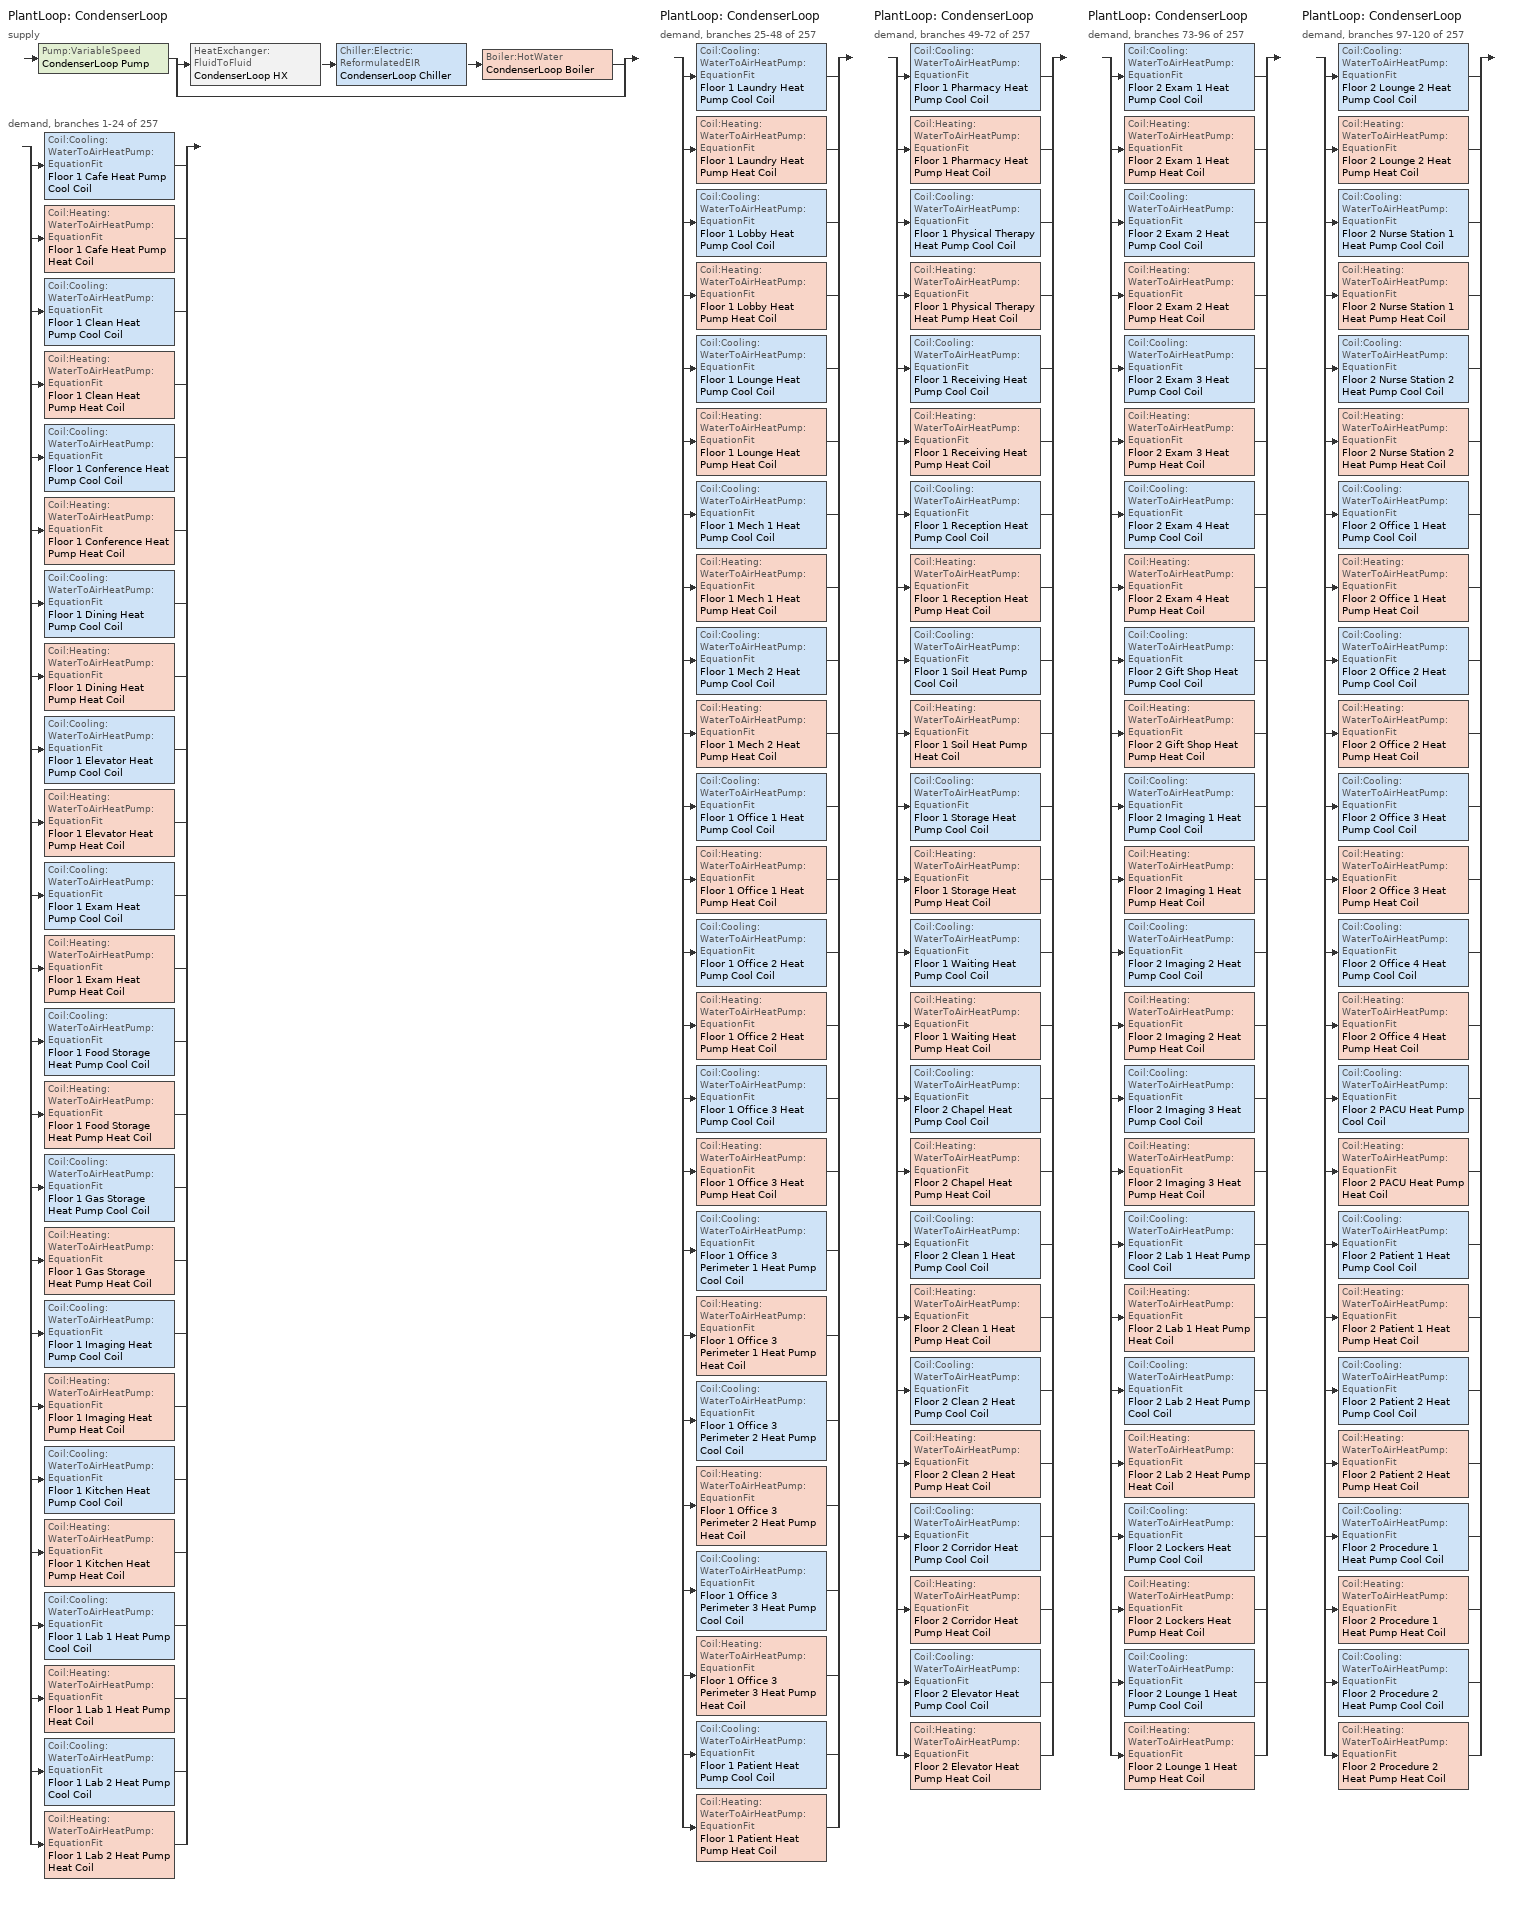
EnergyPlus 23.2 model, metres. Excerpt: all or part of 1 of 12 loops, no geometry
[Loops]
PlantLoop 'CondenserLoop'
 supply: Pump:VariableSpeed 'CondenserLoop Pump' > split
  | HeatExchanger:FluidToFluid 'CondenserLoop HX' > Chiller:Electric:ReformulatedEIR 'CondenserLoop Chiller' > Boiler:HotWater 'CondenserLoop Boiler'
  | bypass
 demand, branches 1-24 of 257: split
  | Coil:Cooling:WaterToAirHeatPump:EquationFit 'Floor 1 Cafe Heat Pump Cool Coil'
  | Coil:Heating:WaterToAirHeatPump:EquationFit 'Floor 1 Cafe Heat Pump Heat Coil'
  | Coil:Cooling:WaterToAirHeatPump:EquationFit 'Floor 1 Clean Heat Pump Cool Coil'
  | Coil:Heating:WaterToAirHeatPump:EquationFit 'Floor 1 Clean Heat Pump Heat Coil'
  | Coil:Cooling:WaterToAirHeatPump:EquationFit 'Floor 1 Conference Heat Pump Cool Coil'
  | Coil:Heating:WaterToAirHeatPump:EquationFit 'Floor 1 Conference Heat Pump Heat Coil'
  | Coil:Cooling:WaterToAirHeatPump:EquationFit 'Floor 1 Dining Heat Pump Cool Coil'
  | Coil:Heating:WaterToAirHeatPump:EquationFit 'Floor 1 Dining Heat Pump Heat Coil'
  | Coil:Cooling:WaterToAirHeatPump:EquationFit 'Floor 1 Elevator Heat Pump Cool Coil'
  | Coil:Heating:WaterToAirHeatPump:EquationFit 'Floor 1 Elevator Heat Pump Heat Coil'
  | Coil:Cooling:WaterToAirHeatPump:EquationFit 'Floor 1 Exam Heat Pump Cool Coil'
  | Coil:Heating:WaterToAirHeatPump:EquationFit 'Floor 1 Exam Heat Pump Heat Coil'
  | Coil:Cooling:WaterToAirHeatPump:EquationFit 'Floor 1 Food Storage Heat Pump Cool Coil'
  | Coil:Heating:WaterToAirHeatPump:EquationFit 'Floor 1 Food Storage Heat Pump Heat Coil'
  | Coil:Cooling:WaterToAirHeatPump:EquationFit 'Floor 1 Gas Storage Heat Pump Cool Coil'
  | Coil:Heating:WaterToAirHeatPump:EquationFit 'Floor 1 Gas Storage Heat Pump Heat Coil'
  | Coil:Cooling:WaterToAirHeatPump:EquationFit 'Floor 1 Imaging Heat Pump Cool Coil'
  | Coil:Heating:WaterToAirHeatPump:EquationFit 'Floor 1 Imaging Heat Pump Heat Coil'
  | Coil:Cooling:WaterToAirHeatPump:EquationFit 'Floor 1 Kitchen Heat Pump Cool Coil'
  | Coil:Heating:WaterToAirHeatPump:EquationFit 'Floor 1 Kitchen Heat Pump Heat Coil'
  | Coil:Cooling:WaterToAirHeatPump:EquationFit 'Floor 1 Lab 1 Heat Pump Cool Coil'
  | Coil:Heating:WaterToAirHeatPump:EquationFit 'Floor 1 Lab 1 Heat Pump Heat Coil'
  | Coil:Cooling:WaterToAirHeatPump:EquationFit 'Floor 1 Lab 2 Heat Pump Cool Coil'
  | Coil:Heating:WaterToAirHeatPump:EquationFit 'Floor 1 Lab 2 Heat Pump Heat Coil'
PlantLoop 'CondenserLoop'
 demand, branches 25-48 of 257: split
  | Coil:Cooling:WaterToAirHeatPump:EquationFit 'Floor 1 Laundry Heat Pump Cool Coil'
  | Coil:Heating:WaterToAirHeatPump:EquationFit 'Floor 1 Laundry Heat Pump Heat Coil'
  | Coil:Cooling:WaterToAirHeatPump:EquationFit 'Floor 1 Lobby Heat Pump Cool Coil'
  | Coil:Heating:WaterToAirHeatPump:EquationFit 'Floor 1 Lobby Heat Pump Heat Coil'
  | Coil:Cooling:WaterToAirHeatPump:EquationFit 'Floor 1 Lounge Heat Pump Cool Coil'
  | Coil:Heating:WaterToAirHeatPump:EquationFit 'Floor 1 Lounge Heat Pump Heat Coil'
  | Coil:Cooling:WaterToAirHeatPump:EquationFit 'Floor 1 Mech 1 Heat Pump Cool Coil'
  | Coil:Heating:WaterToAirHeatPump:EquationFit 'Floor 1 Mech 1 Heat Pump Heat Coil'
  | Coil:Cooling:WaterToAirHeatPump:EquationFit 'Floor 1 Mech 2 Heat Pump Cool Coil'
  | Coil:Heating:WaterToAirHeatPump:EquationFit 'Floor 1 Mech 2 Heat Pump Heat Coil'
  | Coil:Cooling:WaterToAirHeatPump:EquationFit 'Floor 1 Office 1 Heat Pump Cool Coil'
  | Coil:Heating:WaterToAirHeatPump:EquationFit 'Floor 1 Office 1 Heat Pump Heat Coil'
  | Coil:Cooling:WaterToAirHeatPump:EquationFit 'Floor 1 Office 2 Heat Pump Cool Coil'
  | Coil:Heating:WaterToAirHeatPump:EquationFit 'Floor 1 Office 2 Heat Pump Heat Coil'
  | Coil:Cooling:WaterToAirHeatPump:EquationFit 'Floor 1 Office 3 Heat Pump Cool Coil'
  | Coil:Heating:WaterToAirHeatPump:EquationFit 'Floor 1 Office 3 Heat Pump Heat Coil'
  | Coil:Cooling:WaterToAirHeatPump:EquationFit 'Floor 1 Office 3 Perimeter 1 Heat Pump Cool Coil'
  | Coil:Heating:WaterToAirHeatPump:EquationFit 'Floor 1 Office 3 Perimeter 1 Heat Pump Heat Coil'
  | Coil:Cooling:WaterToAirHeatPump:EquationFit 'Floor 1 Office 3 Perimeter 2 Heat Pump Cool Coil'
  | Coil:Heating:WaterToAirHeatPump:EquationFit 'Floor 1 Office 3 Perimeter 2 Heat Pump Heat Coil'
  | Coil:Cooling:WaterToAirHeatPump:EquationFit 'Floor 1 Office 3 Perimeter 3 Heat Pump Cool Coil'
  | Coil:Heating:WaterToAirHeatPump:EquationFit 'Floor 1 Office 3 Perimeter 3 Heat Pump Heat Coil'
  | Coil:Cooling:WaterToAirHeatPump:EquationFit 'Floor 1 Patient Heat Pump Cool Coil'
  | Coil:Heating:WaterToAirHeatPump:EquationFit 'Floor 1 Patient Heat Pump Heat Coil'
PlantLoop 'CondenserLoop'
 demand, branches 49-72 of 257: split
  | Coil:Cooling:WaterToAirHeatPump:EquationFit 'Floor 1 Pharmacy Heat Pump Cool Coil'
  | Coil:Heating:WaterToAirHeatPump:EquationFit 'Floor 1 Pharmacy Heat Pump Heat Coil'
  | Coil:Cooling:WaterToAirHeatPump:EquationFit 'Floor 1 Physical Therapy Heat Pump Cool Coil'
  | Coil:Heating:WaterToAirHeatPump:EquationFit 'Floor 1 Physical Therapy Heat Pump Heat Coil'
  | Coil:Cooling:WaterToAirHeatPump:EquationFit 'Floor 1 Receiving Heat Pump Cool Coil'
  | Coil:Heating:WaterToAirHeatPump:EquationFit 'Floor 1 Receiving Heat Pump Heat Coil'
  | Coil:Cooling:WaterToAirHeatPump:EquationFit 'Floor 1 Reception Heat Pump Cool Coil'
  | Coil:Heating:WaterToAirHeatPump:EquationFit 'Floor 1 Reception Heat Pump Heat Coil'
  | Coil:Cooling:WaterToAirHeatPump:EquationFit 'Floor 1 Soil Heat Pump Cool Coil'
  | Coil:Heating:WaterToAirHeatPump:EquationFit 'Floor 1 Soil Heat Pump Heat Coil'
  | Coil:Cooling:WaterToAirHeatPump:EquationFit 'Floor 1 Storage Heat Pump Cool Coil'
  | Coil:Heating:WaterToAirHeatPump:EquationFit 'Floor 1 Storage Heat Pump Heat Coil'
  | Coil:Cooling:WaterToAirHeatPump:EquationFit 'Floor 1 Waiting Heat Pump Cool Coil'
  | Coil:Heating:WaterToAirHeatPump:EquationFit 'Floor 1 Waiting Heat Pump Heat Coil'
  | Coil:Cooling:WaterToAirHeatPump:EquationFit 'Floor 2 Chapel Heat Pump Cool Coil'
  | Coil:Heating:WaterToAirHeatPump:EquationFit 'Floor 2 Chapel Heat Pump Heat Coil'
  | Coil:Cooling:WaterToAirHeatPump:EquationFit 'Floor 2 Clean 1 Heat Pump Cool Coil'
  | Coil:Heating:WaterToAirHeatPump:EquationFit 'Floor 2 Clean 1 Heat Pump Heat Coil'
  | Coil:Cooling:WaterToAirHeatPump:EquationFit 'Floor 2 Clean 2 Heat Pump Cool Coil'
  | Coil:Heating:WaterToAirHeatPump:EquationFit 'Floor 2 Clean 2 Heat Pump Heat Coil'
  | Coil:Cooling:WaterToAirHeatPump:EquationFit 'Floor 2 Corridor Heat Pump Cool Coil'
  | Coil:Heating:WaterToAirHeatPump:EquationFit 'Floor 2 Corridor Heat Pump Heat Coil'
  | Coil:Cooling:WaterToAirHeatPump:EquationFit 'Floor 2 Elevator Heat Pump Cool Coil'
  | Coil:Heating:WaterToAirHeatPump:EquationFit 'Floor 2 Elevator Heat Pump Heat Coil'
PlantLoop 'CondenserLoop'
 demand, branches 73-96 of 257: split
  | Coil:Cooling:WaterToAirHeatPump:EquationFit 'Floor 2 Exam 1 Heat Pump Cool Coil'
  | Coil:Heating:WaterToAirHeatPump:EquationFit 'Floor 2 Exam 1 Heat Pump Heat Coil'
  | Coil:Cooling:WaterToAirHeatPump:EquationFit 'Floor 2 Exam 2 Heat Pump Cool Coil'
  | Coil:Heating:WaterToAirHeatPump:EquationFit 'Floor 2 Exam 2 Heat Pump Heat Coil'
  | Coil:Cooling:WaterToAirHeatPump:EquationFit 'Floor 2 Exam 3 Heat Pump Cool Coil'
  | Coil:Heating:WaterToAirHeatPump:EquationFit 'Floor 2 Exam 3 Heat Pump Heat Coil'
  | Coil:Cooling:WaterToAirHeatPump:EquationFit 'Floor 2 Exam 4 Heat Pump Cool Coil'
  | Coil:Heating:WaterToAirHeatPump:EquationFit 'Floor 2 Exam 4 Heat Pump Heat Coil'
  | Coil:Cooling:WaterToAirHeatPump:EquationFit 'Floor 2 Gift Shop Heat Pump Cool Coil'
  | Coil:Heating:WaterToAirHeatPump:EquationFit 'Floor 2 Gift Shop Heat Pump Heat Coil'
  | Coil:Cooling:WaterToAirHeatPump:EquationFit 'Floor 2 Imaging 1 Heat Pump Cool Coil'
  | Coil:Heating:WaterToAirHeatPump:EquationFit 'Floor 2 Imaging 1 Heat Pump Heat Coil'
  | Coil:Cooling:WaterToAirHeatPump:EquationFit 'Floor 2 Imaging 2 Heat Pump Cool Coil'
  | Coil:Heating:WaterToAirHeatPump:EquationFit 'Floor 2 Imaging 2 Heat Pump Heat Coil'
  | Coil:Cooling:WaterToAirHeatPump:EquationFit 'Floor 2 Imaging 3 Heat Pump Cool Coil'
  | Coil:Heating:WaterToAirHeatPump:EquationFit 'Floor 2 Imaging 3 Heat Pump Heat Coil'
  | Coil:Cooling:WaterToAirHeatPump:EquationFit 'Floor 2 Lab 1 Heat Pump Cool Coil'
  | Coil:Heating:WaterToAirHeatPump:EquationFit 'Floor 2 Lab 1 Heat Pump Heat Coil'
  | Coil:Cooling:WaterToAirHeatPump:EquationFit 'Floor 2 Lab 2 Heat Pump Cool Coil'
  | Coil:Heating:WaterToAirHeatPump:EquationFit 'Floor 2 Lab 2 Heat Pump Heat Coil'
  | Coil:Cooling:WaterToAirHeatPump:EquationFit 'Floor 2 Lockers Heat Pump Cool Coil'
  | Coil:Heating:WaterToAirHeatPump:EquationFit 'Floor 2 Lockers Heat Pump Heat Coil'
  | Coil:Cooling:WaterToAirHeatPump:EquationFit 'Floor 2 Lounge 1 Heat Pump Cool Coil'
  | Coil:Heating:WaterToAirHeatPump:EquationFit 'Floor 2 Lounge 1 Heat Pump Heat Coil'
PlantLoop 'CondenserLoop'
 demand, branches 97-120 of 257: split
  | Coil:Cooling:WaterToAirHeatPump:EquationFit 'Floor 2 Lounge 2 Heat Pump Cool Coil'
  | Coil:Heating:WaterToAirHeatPump:EquationFit 'Floor 2 Lounge 2 Heat Pump Heat Coil'
  | Coil:Cooling:WaterToAirHeatPump:EquationFit 'Floor 2 Nurse Station 1 Heat Pump Cool Coil'
  | Coil:Heating:WaterToAirHeatPump:EquationFit 'Floor 2 Nurse Station 1 Heat Pump Heat Coil'
  | Coil:Cooling:WaterToAirHeatPump:EquationFit 'Floor 2 Nurse Station 2 Heat Pump Cool Coil'
  | Coil:Heating:WaterToAirHeatPump:EquationFit 'Floor 2 Nurse Station 2 Heat Pump Heat Coil'
  | Coil:Cooling:WaterToAirHeatPump:EquationFit 'Floor 2 Office 1 Heat Pump Cool Coil'
  | Coil:Heating:WaterToAirHeatPump:EquationFit 'Floor 2 Office 1 Heat Pump Heat Coil'
  | Coil:Cooling:WaterToAirHeatPump:EquationFit 'Floor 2 Office 2 Heat Pump Cool Coil'
  | Coil:Heating:WaterToAirHeatPump:EquationFit 'Floor 2 Office 2 Heat Pump Heat Coil'
  | Coil:Cooling:WaterToAirHeatPump:EquationFit 'Floor 2 Office 3 Heat Pump Cool Coil'
  | Coil:Heating:WaterToAirHeatPump:EquationFit 'Floor 2 Office 3 Heat Pump Heat Coil'
  | Coil:Cooling:WaterToAirHeatPump:EquationFit 'Floor 2 Office 4 Heat Pump Cool Coil'
  | Coil:Heating:WaterToAirHeatPump:EquationFit 'Floor 2 Office 4 Heat Pump Heat Coil'
  | Coil:Cooling:WaterToAirHeatPump:EquationFit 'Floor 2 PACU Heat Pump Cool Coil'
  | Coil:Heating:WaterToAirHeatPump:EquationFit 'Floor 2 PACU Heat Pump Heat Coil'
  | Coil:Cooling:WaterToAirHeatPump:EquationFit 'Floor 2 Patient 1 Heat Pump Cool Coil'
  | Coil:Heating:WaterToAirHeatPump:EquationFit 'Floor 2 Patient 1 Heat Pump Heat Coil'
  | Coil:Cooling:WaterToAirHeatPump:EquationFit 'Floor 2 Patient 2 Heat Pump Cool Coil'
  | Coil:Heating:WaterToAirHeatPump:EquationFit 'Floor 2 Patient 2 Heat Pump Heat Coil'
  | Coil:Cooling:WaterToAirHeatPump:EquationFit 'Floor 2 Procedure 1 Heat Pump Cool Coil'
  | Coil:Heating:WaterToAirHeatPump:EquationFit 'Floor 2 Procedure 1 Heat Pump Heat Coil'
  | Coil:Cooling:WaterToAirHeatPump:EquationFit 'Floor 2 Procedure 2 Heat Pump Cool Coil'
  | Coil:Heating:WaterToAirHeatPump:EquationFit 'Floor 2 Procedure 2 Heat Pump Heat Coil'
[ZoneHVAC:WaterToAirHeatPump] Availability Schedule=ALWAYS_ON; Cooling Supply Air Flow Rate {m3/s}=AUTOSIZE; Heating Supply Air Flow Rate {m3/s}=AUTOSIZE; Cooling Outdoor Air Flow Rate {m3/s}=0; Heating Outdoor Air Flow Rate {m3/s}=0; Maximum Supply Air Temperature from Supplemental Heater {C}=AUTOSIZE; Maximum Outdoor Dry-Bulb Temperature for Supplemental Heater Operation {C}=20; Fan Placement=BlowThrough
Name | No Load Supply Air Flow Rate {m3/s} | Supply Air Fan | Heating Coil | Cooling Coil | Supplemental Heating Coil | Supply Air Fan Operating Mode Schedule
Floor 1 Cafe Heat Pump | 0 | Floor 1 Cafe Heat Pump Fan | Floor 1 Cafe Heat Pump Heat Coil | Floor 1 Cafe Heat Pump Cool Coil | Floor 1 Cafe Heat Pump Sup Heat Coil | ALWAYS_OFF
Floor 1 Clean Heat Pump | AUTOSIZE | Floor 1 Clean Heat Pump Fan | Floor 1 Clean Heat Pump Heat Coil | Floor 1 Clean Heat Pump Cool Coil | Floor 1 Clean Heat Pump Sup Heat Coil | HVACOperationSchd
Floor 1 Conference Heat Pump | 0 | Floor 1 Conference Heat Pump Fan | Floor 1 Conference Heat Pump Heat Coil | Floor 1 Conference Heat Pump Cool Coil | Floor 1 Conference Heat Pump Sup Heat Coil | ALWAYS_OFF
Floor 1 Dining Heat Pump | 0 | Floor 1 Dining Heat Pump Fan | Floor 1 Dining Heat Pump Heat Coil | Floor 1 Dining Heat Pump Cool Coil | Floor 1 Dining Heat Pump Sup Heat Coil | ALWAYS_OFF
Floor 1 Elevator Heat Pump | 0 | Floor 1 Elevator Heat Pump Fan | Floor 1 Elevator Heat Pump Heat Coil | Floor 1 Elevator Heat Pump Cool Coil | Floor 1 Elevator Heat Pump Sup Heat Coil | ALWAYS_OFF
Floor 1 Exam Heat Pump | AUTOSIZE | Floor 1 Exam Heat Pump Fan | Floor 1 Exam Heat Pump Heat Coil | Floor 1 Exam Heat Pump Cool Coil | Floor 1 Exam Heat Pump Sup Heat Coil | HVACOperationSchd
Floor 1 Food Storage Heat Pump | AUTOSIZE | Floor 1 Food Storage Heat Pump Fan | Floor 1 Food Storage Heat Pump Heat Coil | Floor 1 Food Storage Heat Pump Cool Coil | Floor 1 Food Storage Heat Pump Sup Heat Coil | HVACOperationSchd
Floor 1 Gas Storage Heat Pump | AUTOSIZE | Floor 1 Gas Storage Heat Pump Fan | Floor 1 Gas Storage Heat Pump Heat Coil | Floor 1 Gas Storage Heat Pump Cool Coil | Floor 1 Gas Storage Heat Pump Sup Heat Coil | HVACOperationSchd
Floor 1 Imaging Heat Pump | AUTOSIZE | Floor 1 Imaging Heat Pump Fan | Floor 1 Imaging Heat Pump Heat Coil | Floor 1 Imaging Heat Pump Cool Coil | Floor 1 Imaging Heat Pump Sup Heat Coil | HVACOperationSchd
Floor 1 Kitchen Heat Pump | AUTOSIZE | Floor 1 Kitchen Heat Pump Fan | Floor 1 Kitchen Heat Pump Heat Coil | Floor 1 Kitchen Heat Pump Cool Coil | Floor 1 Kitchen Heat Pump Sup Heat Coil | HVACOperationSchd
Floor 1 Lab 1 Heat Pump | AUTOSIZE | Floor 1 Lab 1 Heat Pump Fan | Floor 1 Lab 1 Heat Pump Heat Coil | Floor 1 Lab 1 Heat Pump Cool Coil | Floor 1 Lab 1 Heat Pump Sup Heat Coil | HVACOperationSchd
Floor 1 Lab 2 Heat Pump | AUTOSIZE | Floor 1 Lab 2 Heat Pump Fan | Floor 1 Lab 2 Heat Pump Heat Coil | Floor 1 Lab 2 Heat Pump Cool Coil | Floor 1 Lab 2 Heat Pump Sup Heat Coil | HVACOperationSchd
Floor 1 Laundry Heat Pump | AUTOSIZE | Floor 1 Laundry Heat Pump Fan | Floor 1 Laundry Heat Pump Heat Coil | Floor 1 Laundry Heat Pump Cool Coil | Floor 1 Laundry Heat Pump Sup Heat Coil | HVACOperationSchd
Floor 1 Lobby Heat Pump | 0 | Floor 1 Lobby Heat Pump Fan | Floor 1 Lobby Heat Pump Heat Coil | Floor 1 Lobby Heat Pump Cool Coil | Floor 1 Lobby Heat Pump Sup Heat Coil | ALWAYS_OFF
Floor 1 Lounge Heat Pump | 0 | Floor 1 Lounge Heat Pump Fan | Floor 1 Lounge Heat Pump Heat Coil | Floor 1 Lounge Heat Pump Cool Coil | Floor 1 Lounge Heat Pump Sup Heat Coil | ALWAYS_OFF
Floor 1 Mech 1 Heat Pump | 0 | Floor 1 Mech 1 Heat Pump Fan | Floor 1 Mech 1 Heat Pump Heat Coil | Floor 1 Mech 1 Heat Pump Cool Coil | Floor 1 Mech 1 Heat Pump Sup Heat Coil | ALWAYS_OFF
Floor 1 Mech 2 Heat Pump | 0 | Floor 1 Mech 2 Heat Pump Fan | Floor 1 Mech 2 Heat Pump Heat Coil | Floor 1 Mech 2 Heat Pump Cool Coil | Floor 1 Mech 2 Heat Pump Sup Heat Coil | ALWAYS_OFF
Floor 1 Office 1 Heat Pump | 0 | Floor 1 Office 1 Heat Pump Fan | Floor 1 Office 1 Heat Pump Heat Coil | Floor 1 Office 1 Heat Pump Cool Coil | Floor 1 Office 1 Heat Pump Sup Heat Coil | ALWAYS_OFF
Floor 1 Office 2 Heat Pump | 0 | Floor 1 Office 2 Heat Pump Fan | Floor 1 Office 2 Heat Pump Heat Coil | Floor 1 Office 2 Heat Pump Cool Coil | Floor 1 Office 2 Heat Pump Sup Heat Coil | ALWAYS_OFF
Floor 1 Office 3 Heat Pump | 0 | Floor 1 Office 3 Heat Pump Fan | Floor 1 Office 3 Heat Pump Heat Coil | Floor 1 Office 3 Heat Pump Cool Coil | Floor 1 Office 3 Heat Pump Sup Heat Coil | ALWAYS_OFF
Floor 1 Office 3 Perimeter 1 Heat Pump | 0 | Floor 1 Office 3 Perimeter 1 Heat Pump Fan | Floor 1 Office 3 Perimeter 1 Heat Pump Heat Coil | Floor 1 Office 3 Perimeter 1 Heat Pump Cool Coil | Floor 1 Office 3 Perimeter 1 Heat Pump Sup Heat Coil | ALWAYS_OFF
Floor 1 Office 3 Perimeter 2 Heat Pump | 0 | Floor 1 Office 3 Perimeter 2 Heat Pump Fan | Floor 1 Office 3 Perimeter 2 Heat Pump Heat Coil | Floor 1 Office 3 Perimeter 2 Heat Pump Cool Coil | Floor 1 Office 3 Perimeter 2 Heat Pump Sup Heat Coil | ALWAYS_OFF
Floor 1 Office 3 Perimeter 3 Heat Pump | 0 | Floor 1 Office 3 Perimeter 3 Heat Pump Fan | Floor 1 Office 3 Perimeter 3 Heat Pump Heat Coil | Floor 1 Office 3 Perimeter 3 Heat Pump Cool Coil | Floor 1 Office 3 Perimeter 3 Heat Pump Sup Heat Coil | ALWAYS_OFF
Floor 1 Patient Heat Pump | AUTOSIZE | Floor 1 Patient Heat Pump Fan | Floor 1 Patient Heat Pump Heat Coil | Floor 1 Patient Heat Pump Cool Coil | Floor 1 Patient Heat Pump Sup Heat Coil | HVACOperationSchd
Floor 1 Pharmacy Heat Pump | AUTOSIZE | Floor 1 Pharmacy Heat Pump Fan | Floor 1 Pharmacy Heat Pump Heat Coil | Floor 1 Pharmacy Heat Pump Cool Coil | Floor 1 Pharmacy Heat Pump Sup Heat Coil | HVACOperationSchd
Floor 1 Physical Therapy Heat Pump | AUTOSIZE | Floor 1 Physical Therapy Heat Pump Fan | Floor 1 Physical Therapy Heat Pump Heat Coil | Floor 1 Physical Therapy Heat Pump Cool Coil | Floor 1 Physical Therapy Heat Pump Sup Heat Coil | HVACOperationSchd
Floor 1 Receiving Heat Pump | 0 | Floor 1 Receiving Heat Pump Fan | Floor 1 Receiving Heat Pump Heat Coil | Floor 1 Receiving Heat Pump Cool Coil | Floor 1 Receiving Heat Pump Sup Heat Coil | ALWAYS_OFF
Floor 1 Reception Heat Pump | 0 | Floor 1 Reception Heat Pump Fan | Floor 1 Reception Heat Pump Heat Coil | Floor 1 Reception Heat Pump Cool Coil | Floor 1 Reception Heat Pump Sup Heat Coil | ALWAYS_OFF
Floor 1 Soil Heat Pump | AUTOSIZE | Floor 1 Soil Heat Pump Fan | Floor 1 Soil Heat Pump Heat Coil | Floor 1 Soil Heat Pump Cool Coil | Floor 1 Soil Heat Pump Sup Heat Coil | HVACOperationSchd
Floor 1 Storage Heat Pump | 0 | Floor 1 Storage Heat Pump Fan | Floor 1 Storage Heat Pump Heat Coil | Floor 1 Storage Heat Pump Cool Coil | Floor 1 Storage Heat Pump Sup Heat Coil | ALWAYS_OFF
Floor 1 Waiting Heat Pump | 0 | Floor 1 Waiting Heat Pump Fan | Floor 1 Waiting Heat Pump Heat Coil | Floor 1 Waiting Heat Pump Cool Coil | Floor 1 Waiting Heat Pump Sup Heat Coil | ALWAYS_OFF
Floor 2 Chapel Heat Pump | 0 | Floor 2 Chapel Heat Pump Fan | Floor 2 Chapel Heat Pump Heat Coil | Floor 2 Chapel Heat Pump Cool Coil | Floor 2 Chapel Heat Pump Sup Heat Coil | ALWAYS_OFF
Floor 2 Clean 1 Heat Pump | AUTOSIZE | Floor 2 Clean 1 Heat Pump Fan | Floor 2 Clean 1 Heat Pump Heat Coil | Floor 2 Clean 1 Heat Pump Cool Coil | Floor 2 Clean 1 Heat Pump Sup Heat Coil | HVACOperationSchd
Floor 2 Clean 2 Heat Pump | AUTOSIZE | Floor 2 Clean 2 Heat Pump Fan | Floor 2 Clean 2 Heat Pump Heat Coil | Floor 2 Clean 2 Heat Pump Cool Coil | Floor 2 Clean 2 Heat Pump Sup Heat Coil | HVACOperationSchd
Floor 2 Corridor Heat Pump | AUTOSIZE | Floor 2 Corridor Heat Pump Fan | Floor 2 Corridor Heat Pump Heat Coil | Floor 2 Corridor Heat Pump Cool Coil | Floor 2 Corridor Heat Pump Sup Heat Coil | HVACOperationSchd
Floor 2 Elevator Heat Pump | 0 | Floor 2 Elevator Heat Pump Fan | Floor 2 Elevator Heat Pump Heat Coil | Floor 2 Elevator Heat Pump Cool Coil | Floor 2 Elevator Heat Pump Sup Heat Coil | ALWAYS_OFF
Floor 2 Exam 1 Heat Pump | AUTOSIZE | Floor 2 Exam 1 Heat Pump Fan | Floor 2 Exam 1 Heat Pump Heat Coil | Floor 2 Exam 1 Heat Pump Cool Coil | Floor 2 Exam 1 Heat Pump Sup Heat Coil | HVACOperationSchd
Floor 2 Exam 2 Heat Pump | AUTOSIZE | Floor 2 Exam 2 Heat Pump Fan | Floor 2 Exam 2 Heat Pump Heat Coil | Floor 2 Exam 2 Heat Pump Cool Coil | Floor 2 Exam 2 Heat Pump Sup Heat Coil | HVACOperationSchd
Floor 2 Exam 3 Heat Pump | AUTOSIZE | Floor 2 Exam 3 Heat Pump Fan | Floor 2 Exam 3 Heat Pump Heat Coil | Floor 2 Exam 3 Heat Pump Cool Coil | Floor 2 Exam 3 Heat Pump Sup Heat Coil | HVACOperationSchd
Floor 2 Exam 4 Heat Pump | AUTOSIZE | Floor 2 Exam 4 Heat Pump Fan | Floor 2 Exam 4 Heat Pump Heat Coil | Floor 2 Exam 4 Heat Pump Cool Coil | Floor 2 Exam 4 Heat Pump Sup Heat Coil | HVACOperationSchd
Floor 2 Gift Shop Heat Pump | 0 | Floor 2 Gift Shop Heat Pump Fan | Floor 2 Gift Shop Heat Pump Heat Coil | Floor 2 Gift Shop Heat Pump Cool Coil | Floor 2 Gift Shop Heat Pump Sup Heat Coil | ALWAYS_OFF
Floor 2 Imaging 1 Heat Pump | AUTOSIZE | Floor 2 Imaging 1 Heat Pump Fan | Floor 2 Imaging 1 Heat Pump Heat Coil | Floor 2 Imaging 1 Heat Pump Cool Coil | Floor 2 Imaging 1 Heat Pump Sup Heat Coil | HVACOperationSchd
Floor 2 Imaging 2 Heat Pump | AUTOSIZE | Floor 2 Imaging 2 Heat Pump Fan | Floor 2 Imaging 2 Heat Pump Heat Coil | Floor 2 Imaging 2 Heat Pump Cool Coil | Floor 2 Imaging 2 Heat Pump Sup Heat Coil | HVACOperationSchd
Floor 2 Imaging 3 Heat Pump | AUTOSIZE | Floor 2 Imaging 3 Heat Pump Fan | Floor 2 Imaging 3 Heat Pump Heat Coil | Floor 2 Imaging 3 Heat Pump Cool Coil | Floor 2 Imaging 3 Heat Pump Sup Heat Coil | HVACOperationSchd
Floor 2 Lab 1 Heat Pump | AUTOSIZE | Floor 2 Lab 1 Heat Pump Fan | Floor 2 Lab 1 Heat Pump Heat Coil | Floor 2 Lab 1 Heat Pump Cool Coil | Floor 2 Lab 1 Heat Pump Sup Heat Coil | HVACOperationSchd
Floor 2 Lab 2 Heat Pump | AUTOSIZE | Floor 2 Lab 2 Heat Pump Fan | Floor 2 Lab 2 Heat Pump Heat Coil | Floor 2 Lab 2 Heat Pump Cool Coil | Floor 2 Lab 2 Heat Pump Sup Heat Coil | HVACOperationSchd
Floor 2 Lockers Heat Pump | AUTOSIZE | Floor 2 Lockers Heat Pump Fan | Floor 2 Lockers Heat Pump Heat Coil | Floor 2 Lockers Heat Pump Cool Coil | Floor 2 Lockers Heat Pump Sup Heat Coil | HVACOperationSchd
Floor 2 Lounge 1 Heat Pump | 0 | Floor 2 Lounge 1 Heat Pump Fan | Floor 2 Lounge 1 Heat Pump Heat Coil | Floor 2 Lounge 1 Heat Pump Cool Coil | Floor 2 Lounge 1 Heat Pump Sup Heat Coil | ALWAYS_OFF
Floor 2 Lounge 2 Heat Pump | 0 | Floor 2 Lounge 2 Heat Pump Fan | Floor 2 Lounge 2 Heat Pump Heat Coil | Floor 2 Lounge 2 Heat Pump Cool Coil | Floor 2 Lounge 2 Heat Pump Sup Heat Coil | ALWAYS_OFF
Floor 2 Nurse Station 1 Heat Pump | 0 | Floor 2 Nurse Station 1 Heat Pump Fan | Floor 2 Nurse Station 1 Heat Pump Heat Coil | Floor 2 Nurse Station 1 Heat Pump Cool Coil | Floor 2 Nurse Station 1 Heat Pump Sup Heat Coil | ALWAYS_OFF
Floor 2 Nurse Station 2 Heat Pump | 0 | Floor 2 Nurse Station 2 Heat Pump Fan | Floor 2 Nurse Station 2 Heat Pump Heat Coil | Floor 2 Nurse Station 2 Heat Pump Cool Coil | Floor 2 Nurse Station 2 Heat Pump Sup Heat Coil | ALWAYS_OFF
Floor 2 Office 1 Heat Pump | 0 | Floor 2 Office 1 Heat Pump Fan | Floor 2 Office 1 Heat Pump Heat Coil | Floor 2 Office 1 Heat Pump Cool Coil | Floor 2 Office 1 Heat Pump Sup Heat Coil | ALWAYS_OFF
Floor 2 Office 2 Heat Pump | 0 | Floor 2 Office 2 Heat Pump Fan | Floor 2 Office 2 Heat Pump Heat Coil | Floor 2 Office 2 Heat Pump Cool Coil | Floor 2 Office 2 Heat Pump Sup Heat Coil | ALWAYS_OFF
Floor 2 Office 3 Heat Pump | 0 | Floor 2 Office 3 Heat Pump Fan | Floor 2 Office 3 Heat Pump Heat Coil | Floor 2 Office 3 Heat Pump Cool Coil | Floor 2 Office 3 Heat Pump Sup Heat Coil | ALWAYS_OFF
Floor 2 Office 4 Heat Pump | 0 | Floor 2 Office 4 Heat Pump Fan | Floor 2 Office 4 Heat Pump Heat Coil | Floor 2 Office 4 Heat Pump Cool Coil | Floor 2 Office 4 Heat Pump Sup Heat Coil | ALWAYS_OFF
Floor 2 PACU Heat Pump | AUTOSIZE | Floor 2 PACU Heat Pump Fan | Floor 2 PACU Heat Pump Heat Coil | Floor 2 PACU Heat Pump Cool Coil | Floor 2 PACU Heat Pump Sup Heat Coil | HVACOperationSchd
Floor 2 Patient 1 Heat Pump | AUTOSIZE | Floor 2 Patient 1 Heat Pump Fan | Floor 2 Patient 1 Heat Pump Heat Coil | Floor 2 Patient 1 Heat Pump Cool Coil | Floor 2 Patient 1 Heat Pump Sup Heat Coil | HVACOperationSchd
Floor 2 Patient 2 Heat Pump | AUTOSIZE | Floor 2 Patient 2 Heat Pump Fan | Floor 2 Patient 2 Heat Pump Heat Coil | Floor 2 Patient 2 Heat Pump Cool Coil | Floor 2 Patient 2 Heat Pump Sup Heat Coil | HVACOperationSchd
Floor 2 Procedure 1 Heat Pump | AUTOSIZE | Floor 2 Procedure 1 Heat Pump Fan | Floor 2 Procedure 1 Heat Pump Heat Coil | Floor 2 Procedure 1 Heat Pump Cool Coil | Floor 2 Procedure 1 Heat Pump Sup Heat Coil | HVACOperationSchd
Floor 2 Procedure 2 Heat Pump | AUTOSIZE | Floor 2 Procedure 2 Heat Pump Fan | Floor 2 Procedure 2 Heat Pump Heat Coil | Floor 2 Procedure 2 Heat Pump Cool Coil | Floor 2 Procedure 2 Heat Pump Sup Heat Coil | HVACOperationSchd
[Fan:OnOff] Availability Schedule=HVACOperationSchd; Fan Total Efficiency=0.55; Pressure Rise {Pa}=74; Maximum Flow Rate {m3/s}=AUTOSIZE; Motor Efficiency=0.9; Motor In Airstream Fraction=1
Floor 1 Cafe Heat Pump Fan; Floor 1 Clean Heat Pump Fan; Floor 1 Conference Heat Pump Fan; Floor 1 Dining Heat Pump Fan; Floor 1 Elevator Heat Pump Fan; Floor 1 Exam Heat Pump Fan; Floor 1 Food Storage Heat Pump Fan; Floor 1 Gas Storage Heat Pump Fan; Floor 1 Imaging Heat Pump Fan; Floor 1 Kitchen Heat Pump Fan; Floor 1 Lab 1 Heat Pump Fan; Floor 1 Lab 2 Heat Pump Fan; Floor 1 Laundry Heat Pump Fan; Floor 1 Lobby Heat Pump Fan; Floor 1 Lounge Heat Pump Fan; Floor 1 Mech 1 Heat Pump Fan; Floor 1 Mech 2 Heat Pump Fan; Floor 1 Office 1 Heat Pump Fan; Floor 1 Office 2 Heat Pump Fan; Floor 1 Office 3 Heat Pump Fan; Floor 1 Office 3 Perimeter 1 Heat Pump Fan; Floor 1 Office 3 Perimeter 2 Heat Pump Fan; Floor 1 Office 3 Perimeter 3 Heat Pump Fan; Floor 1 Patient Heat Pump Fan; Floor 1 Pharmacy Heat Pump Fan; Floor 1 Physical Therapy Heat Pump Fan; Floor 1 Receiving Heat Pump Fan; Floor 1 Reception Heat Pump Fan; Floor 1 Soil Heat Pump Fan; Floor 1 Storage Heat Pump Fan; Floor 1 Waiting Heat Pump Fan; Floor 2 Chapel Heat Pump Fan; Floor 2 Clean 1 Heat Pump Fan; Floor 2 Clean 2 Heat Pump Fan; Floor 2 Corridor Heat Pump Fan; Floor 2 Elevator Heat Pump Fan; Floor 2 Exam 1 Heat Pump Fan; Floor 2 Exam 2 Heat Pump Fan; Floor 2 Exam 3 Heat Pump Fan; Floor 2 Exam 4 Heat Pump Fan; Floor 2 Gift Shop Heat Pump Fan; Floor 2 Imaging 1 Heat Pump Fan; Floor 2 Imaging 2 Heat Pump Fan; Floor 2 Imaging 3 Heat Pump Fan; Floor 2 Lab 1 Heat Pump Fan; Floor 2 Lab 2 Heat Pump Fan; Floor 2 Lockers Heat Pump Fan; Floor 2 Lounge 1 Heat Pump Fan; Floor 2 Lounge 2 Heat Pump Fan; Floor 2 Nurse Station 1 Heat Pump Fan; Floor 2 Nurse Station 2 Heat Pump Fan; Floor 2 Office 1 Heat Pump Fan; Floor 2 Office 2 Heat Pump Fan; Floor 2 Office 3 Heat Pump Fan; Floor 2 Office 4 Heat Pump Fan; Floor 2 PACU Heat Pump Fan; Floor 2 Patient 1 Heat Pump Fan; Floor 2 Patient 2 Heat Pump Fan; Floor 2 Procedure 1 Heat Pump Fan; Floor 2 Procedure 2 Heat Pump Fan
[Coil:Heating:WaterToAirHeatPump:EquationFit] Rated Air Flow Rate {m3/s}=AUTOSIZE; Rated Water Flow Rate {m3/s}=AUTOSIZE; Gross Rated Heating Capacity {W}=AUTOSIZE; Gross Rated Heating COP {W/W}=5; Rated Entering Water Temperature {C}=20; Rated Entering Air Dry-Bulb Temperature {C}=20; Ratio of Rated Heating Capacity to Rated Cooling Capacity=1; Heating Capacity Curve=HeatCapCurve; Heating Power Consumption Curve=HeatPowCurve; Part Load Fraction Correlation Curve=HPACHEATPLFFPLR
Floor 1 Cafe Heat Pump Heat Coil; Floor 1 Clean Heat Pump Heat Coil; Floor 1 Conference Heat Pump Heat Coil; Floor 1 Dining Heat Pump Heat Coil; Floor 1 Elevator Heat Pump Heat Coil; Floor 1 Exam Heat Pump Heat Coil; Floor 1 Food Storage Heat Pump Heat Coil; Floor 1 Gas Storage Heat Pump Heat Coil; Floor 1 Imaging Heat Pump Heat Coil; Floor 1 Kitchen Heat Pump Heat Coil; Floor 1 Lab 1 Heat Pump Heat Coil; Floor 1 Lab 2 Heat Pump Heat Coil; Floor 1 Laundry Heat Pump Heat Coil; Floor 1 Lobby Heat Pump Heat Coil; Floor 1 Lounge Heat Pump Heat Coil; Floor 1 Mech 1 Heat Pump Heat Coil; Floor 1 Mech 2 Heat Pump Heat Coil; Floor 1 Office 1 Heat Pump Heat Coil; Floor 1 Office 2 Heat Pump Heat Coil; Floor 1 Office 3 Heat Pump Heat Coil; Floor 1 Office 3 Perimeter 1 Heat Pump Heat Coil; Floor 1 Office 3 Perimeter 2 Heat Pump Heat Coil; Floor 1 Office 3 Perimeter 3 Heat Pump Heat Coil; Floor 1 Patient Heat Pump Heat Coil; Floor 1 Pharmacy Heat Pump Heat Coil; Floor 1 Physical Therapy Heat Pump Heat Coil; Floor 1 Receiving Heat Pump Heat Coil; Floor 1 Reception Heat Pump Heat Coil; Floor 1 Soil Heat Pump Heat Coil; Floor 1 Storage Heat Pump Heat Coil; Floor 1 Waiting Heat Pump Heat Coil; Floor 2 Chapel Heat Pump Heat Coil; Floor 2 Clean 1 Heat Pump Heat Coil; Floor 2 Clean 2 Heat Pump Heat Coil; Floor 2 Corridor Heat Pump Heat Coil; Floor 2 Elevator Heat Pump Heat Coil; Floor 2 Exam 1 Heat Pump Heat Coil; Floor 2 Exam 2 Heat Pump Heat Coil; Floor 2 Exam 3 Heat Pump Heat Coil; Floor 2 Exam 4 Heat Pump Heat Coil; Floor 2 Gift Shop Heat Pump Heat Coil; Floor 2 Imaging 1 Heat Pump Heat Coil; Floor 2 Imaging 2 Heat Pump Heat Coil; Floor 2 Imaging 3 Heat Pump Heat Coil; Floor 2 Lab 1 Heat Pump Heat Coil; Floor 2 Lab 2 Heat Pump Heat Coil; Floor 2 Lockers Heat Pump Heat Coil; Floor 2 Lounge 1 Heat Pump Heat Coil; Floor 2 Lounge 2 Heat Pump Heat Coil; Floor 2 Nurse Station 1 Heat Pump Heat Coil; Floor 2 Nurse Station 2 Heat Pump Heat Coil; Floor 2 Office 1 Heat Pump Heat Coil; Floor 2 Office 2 Heat Pump Heat Coil; Floor 2 Office 3 Heat Pump Heat Coil; Floor 2 Office 4 Heat Pump Heat Coil; Floor 2 PACU Heat Pump Heat Coil; Floor 2 Patient 1 Heat Pump Heat Coil; Floor 2 Patient 2 Heat Pump Heat Coil; Floor 2 Procedure 1 Heat Pump Heat Coil; Floor 2 Procedure 2 Heat Pump Heat Coil
[Coil:Cooling:WaterToAirHeatPump:EquationFit] Rated Air Flow Rate {m3/s}=AUTOSIZE; Rated Water Flow Rate {m3/s}=AUTOSIZE; Gross Rated Total Cooling Capacity {W}=AUTOSIZE; Gross Rated Sensible Cooling Capacity {W}=AUTOSIZE; Gross Rated Cooling COP {W/W}=4.5; Rated Entering Water Temperature {C}=30; Rated Entering Air Dry-Bulb Temperature {C}=27; Rated Entering Air Wet-Bulb Temperature {C}=19; Total Cooling Capacity Curve=TotCoolCapCurve; Sensible Cooling Capacity Curve=CoolSensCapCurve; Cooling Power Consumption Curve=CoolPowCurve; Part Load Fraction Correlation Curve=HPACCOOLPLFFPLR; Nominal Time for Condensate Removal to Begin {s}=0; Ratio of Initial Moisture Evaporation Rate and Steady State Latent Capacity=0; Maximum Cycling Rate {cycles/hr}=2.5; Latent Capacity Time Constant {s}=60; Fan Delay Time {s}=60
Floor 1 Cafe Heat Pump Cool Coil; Floor 1 Clean Heat Pump Cool Coil; Floor 1 Conference Heat Pump Cool Coil; Floor 1 Dining Heat Pump Cool Coil; Floor 1 Elevator Heat Pump Cool Coil; Floor 1 Exam Heat Pump Cool Coil; Floor 1 Food Storage Heat Pump Cool Coil; Floor 1 Gas Storage Heat Pump Cool Coil; Floor 1 Imaging Heat Pump Cool Coil; Floor 1 Kitchen Heat Pump Cool Coil; Floor 1 Lab 1 Heat Pump Cool Coil; Floor 1 Lab 2 Heat Pump Cool Coil; Floor 1 Laundry Heat Pump Cool Coil; Floor 1 Lobby Heat Pump Cool Coil; Floor 1 Lounge Heat Pump Cool Coil; Floor 1 Mech 1 Heat Pump Cool Coil; Floor 1 Mech 2 Heat Pump Cool Coil; Floor 1 Office 1 Heat Pump Cool Coil; Floor 1 Office 2 Heat Pump Cool Coil; Floor 1 Office 3 Heat Pump Cool Coil; Floor 1 Office 3 Perimeter 1 Heat Pump Cool Coil; Floor 1 Office 3 Perimeter 2 Heat Pump Cool Coil; Floor 1 Office 3 Perimeter 3 Heat Pump Cool Coil; Floor 1 Patient Heat Pump Cool Coil; Floor 1 Pharmacy Heat Pump Cool Coil; Floor 1 Physical Therapy Heat Pump Cool Coil; Floor 1 Receiving Heat Pump Cool Coil; Floor 1 Reception Heat Pump Cool Coil; Floor 1 Soil Heat Pump Cool Coil; Floor 1 Storage Heat Pump Cool Coil; Floor 1 Waiting Heat Pump Cool Coil; Floor 2 Chapel Heat Pump Cool Coil; Floor 2 Clean 1 Heat Pump Cool Coil; Floor 2 Clean 2 Heat Pump Cool Coil; Floor 2 Corridor Heat Pump Cool Coil; Floor 2 Elevator Heat Pump Cool Coil; Floor 2 Exam 1 Heat Pump Cool Coil; Floor 2 Exam 2 Heat Pump Cool Coil; Floor 2 Exam 3 Heat Pump Cool Coil; Floor 2 Exam 4 Heat Pump Cool Coil; Floor 2 Gift Shop Heat Pump Cool Coil; Floor 2 Imaging 1 Heat Pump Cool Coil; Floor 2 Imaging 2 Heat Pump Cool Coil; Floor 2 Imaging 3 Heat Pump Cool Coil; Floor 2 Lab 1 Heat Pump Cool Coil; Floor 2 Lab 2 Heat Pump Cool Coil; Floor 2 Lockers Heat Pump Cool Coil; Floor 2 Lounge 1 Heat Pump Cool Coil; Floor 2 Lounge 2 Heat Pump Cool Coil; Floor 2 Nurse Station 1 Heat Pump Cool Coil; Floor 2 Nurse Station 2 Heat Pump Cool Coil; Floor 2 Office 1 Heat Pump Cool Coil; Floor 2 Office 2 Heat Pump Cool Coil; Floor 2 Office 3 Heat Pump Cool Coil; Floor 2 Office 4 Heat Pump Cool Coil; Floor 2 PACU Heat Pump Cool Coil; Floor 2 Patient 1 Heat Pump Cool Coil; Floor 2 Patient 2 Heat Pump Cool Coil; Floor 2 Procedure 1 Heat Pump Cool Coil; Floor 2 Procedure 2 Heat Pump Cool Coil
[Coil:Heating:Fuel] Availability Schedule=ALWAYS_ON; Fuel Type=NaturalGas; Burner Efficiency=0.8; Nominal Capacity {W}=AUTOSIZE
Floor 1 Cafe Heat Pump Sup Heat Coil; Floor 1 Clean Heat Pump Sup Heat Coil; Floor 1 Conference Heat Pump Sup Heat Coil; Floor 1 Dining Heat Pump Sup Heat Coil; Floor 1 Elevator Heat Pump Sup Heat Coil; Floor 1 Exam Heat Pump Sup Heat Coil; Floor 1 Food Storage Heat Pump Sup Heat Coil; Floor 1 Gas Storage Heat Pump Sup Heat Coil; Floor 1 Imaging Heat Pump Sup Heat Coil; Floor 1 Kitchen Heat Pump Sup Heat Coil; Floor 1 Lab 1 Heat Pump Sup Heat Coil; Floor 1 Lab 2 Heat Pump Sup Heat Coil; Floor 1 Laundry Heat Pump Sup Heat Coil; Floor 1 Lobby Heat Pump Sup Heat Coil; Floor 1 Lounge Heat Pump Sup Heat Coil; Floor 1 Mech 1 Heat Pump Sup Heat Coil; Floor 1 Mech 2 Heat Pump Sup Heat Coil; Floor 1 Office 1 Heat Pump Sup Heat Coil; Floor 1 Office 2 Heat Pump Sup Heat Coil; Floor 1 Office 3 Heat Pump Sup Heat Coil; Floor 1 Office 3 Perimeter 1 Heat Pump Sup Heat Coil; Floor 1 Office 3 Perimeter 2 Heat Pump Sup Heat Coil; Floor 1 Office 3 Perimeter 3 Heat Pump Sup Heat Coil; Floor 1 Patient Heat Pump Sup Heat Coil; Floor 1 Pharmacy Heat Pump Sup Heat Coil; Floor 1 Physical Therapy Heat Pump Sup Heat Coil; Floor 1 Receiving Heat Pump Sup Heat Coil; Floor 1 Reception Heat Pump Sup Heat Coil; Floor 1 Soil Heat Pump Sup Heat Coil; Floor 1 Storage Heat Pump Sup Heat Coil; Floor 1 Waiting Heat Pump Sup Heat Coil; Floor 2 Chapel Heat Pump Sup Heat Coil; Floor 2 Clean 1 Heat Pump Sup Heat Coil; Floor 2 Clean 2 Heat Pump Sup Heat Coil; Floor 2 Corridor Heat Pump Sup Heat Coil; Floor 2 Elevator Heat Pump Sup Heat Coil; Floor 2 Exam 1 Heat Pump Sup Heat Coil; Floor 2 Exam 2 Heat Pump Sup Heat Coil; Floor 2 Exam 3 Heat Pump Sup Heat Coil; Floor 2 Exam 4 Heat Pump Sup Heat Coil; Floor 2 Gift Shop Heat Pump Sup Heat Coil; Floor 2 Imaging 1 Heat Pump Sup Heat Coil; Floor 2 Imaging 2 Heat Pump Sup Heat Coil; Floor 2 Imaging 3 Heat Pump Sup Heat Coil; Floor 2 Lab 1 Heat Pump Sup Heat Coil; Floor 2 Lab 2 Heat Pump Sup Heat Coil; Floor 2 Lockers Heat Pump Sup Heat Coil; Floor 2 Lounge 1 Heat Pump Sup Heat Coil; Floor 2 Lounge 2 Heat Pump Sup Heat Coil; Floor 2 Nurse Station 1 Heat Pump Sup Heat Coil; Floor 2 Nurse Station 2 Heat Pump Sup Heat Coil; Floor 2 Office 1 Heat Pump Sup Heat Coil; Floor 2 Office 2 Heat Pump Sup Heat Coil; Floor 2 Office 3 Heat Pump Sup Heat Coil; Floor 2 Office 4 Heat Pump Sup Heat Coil; Floor 2 PACU Heat Pump Sup Heat Coil; Floor 2 Patient 1 Heat Pump Sup Heat Coil; Floor 2 Patient 2 Heat Pump Sup Heat Coil; Floor 2 Procedure 1 Heat Pump Sup Heat Coil; Floor 2 Procedure 2 Heat Pump Sup Heat Coil
[SetpointManager:Scheduled] Control Variable=Temperature
Name | Schedule | Setpoint Node or NodeList
CondenserLoop Loop Setpoint Manager | CondenserLoop Supply Outlet Setpoint Sched | CondenserLoop Supply Outlet Node
CondenserLoop Boiler Setpoint | CondenserLoop Boiler Setpoint Schedule | CondenserLoop Supply Equipment Outlet Node
CondenserLoop Chiller Setpoint Manager | CondenserLoop Supply Outlet Setpoint Sched | CondenserLoop Chiller-CondenserLoop BoilerNode
[PlantLoop]
CondenserLoop: Fluid Type=Water; Plant Equipment Operation Scheme=CondenserLoop Loop Operation Scheme List; Maximum Loop Temperature {C}=80; Minimum Loop Temperature {C}=1; Maximum Loop Flow Rate {m3/s}=AUTOSIZE; Minimum Loop Flow Rate {m3/s}=0; Plant Loop Volume {m3}=AUTOSIZE; Load Distribution Scheme=Optimal
[Sizing:Plant]
CondenserLoop: Loop Type=CONDENSER; Design Loop Exit Temperature {C}=30; Loop Design Temperature Difference {deltaC}=5
[PlantEquipmentOperationSchemes]
CondenserLoop Loop Operation Scheme List: Control Scheme 1=CondenserLoop Cooling Operation Scheme; Control Scheme 1 Schedule=CondenserLoop Load Based Control Schedule; Control Scheme 2=CondenserLoop Heating Operation Scheme; Control Scheme 2 Schedule=CondenserLoop Load Based Control Schedule; Control Scheme 3=CondenserLoop Operation Scheme; Control Scheme 3 Schedule=CondenserLoop Setpoint Based Control Schedule
[PlantEquipmentOperation:HeatingLoad]
CondenserLoop Heating Operation Scheme: Load Range 1 Lower Limit {W}=100000000000; Load Range 1 Upper Limit {W}=1000000000000; Range 1 Equipment List=CondenserLoop Heating Equipment List
[PlantEquipmentList]
CondenserLoop Cooling Equipment List: CondenserLoop HX, CondenserLoop Chiller
CondenserLoop Heating Equipment List: CondenserLoop Boiler
[Pump:VariableSpeed]
CondenserLoop Pump: Design Maximum Flow Rate {m3/s}=AUTOSIZE; Design Pump Head {Pa}=179352; Design Power Consumption {W}=AUTOSIZE; Motor Efficiency=0.8; Fraction of Motor Inefficiencies to Fluid Stream=0; Coefficient 1 of the Part Load Performance Curve=0; Coefficient 2 of the Part Load Performance Curve=1; Coefficient 3 of the Part Load Performance Curve=0; Coefficient 4 of the Part Load Performance Curve=0; Design Minimum Flow Rate {m3/s}=0; Pump Control Type=Intermittent
[Boiler:HotWater]
CondenserLoop Boiler: Fuel Type=NATURALGAS; Nominal Capacity {W}=AUTOSIZE; Nominal Thermal Efficiency=1; Efficiency Curve Temperature Evaluation Variable=LeavingBoiler; Normalized Boiler Efficiency Curve=CondenserLoop Boiler Condensing Boiler Curve; Design Water Flow Rate {m3/s}=AUTOSIZE; Minimum Part Load Ratio=0; Maximum Part Load Ratio=1.1; Optimum Part Load Ratio=1; Water Outlet Upper Temperature Limit {C}=95; Boiler Flow Mode=LeavingSetpointModulated; On Cycle Parasitic Electric Load {W}=0; Sizing Factor=0.6
[PlantEquipmentOperation:CoolingLoad]
CondenserLoop Cooling Operation Scheme: Load Range 1 Lower Limit {W}=0; Load Range 1 Upper Limit {W}=1000000000000; Range 1 Equipment List=CondenserLoop Cooling Equipment List
[Chiller:Electric:ReformulatedEIR]
CondenserLoop Chiller: Reference Capacity {W}=AUTOSIZE; Reference COP {W/W}=7; Reference Leaving Chilled Water Temperature {C}=6.67; Reference Leaving Condenser Water Temperature {C}=29.4; Reference Chilled Water Flow Rate {m3/s}=AUTOSIZE; Reference Condenser Water Flow Rate {m3/s}=AUTOSIZE; Cooling Capacity Function of Temperature Curve=CondenserLoop Chiller ClgCapFuncTempCurve; Electric Input to Cooling Output Ratio Function of Temperature Curve=CondenserLoop Chiller EirFuncTempCurve; Electric Input to Cooling Output Ratio Function of Part Load Ratio Curve=CondenserLoop Chiller EirFuncPlrCurve; Minimum Part Load Ratio=0.15; Maximum Part Load Ratio=1; Optimum Part Load Ratio=1; Minimum Unloading Ratio=0.25; Fraction of Compressor Electric Consumption Rejected by Condenser=1; Leaving Chilled Water Lower Temperature Limit {C}=2; Chiller Flow Mode Type=LeavingSetpointModulated; Design Heat Recovery Water Flow Rate {m3/s}=0; Sizing Factor=1
[PlantEquipmentOperation:ComponentSetpoint]
CondenserLoop Operation Scheme: Equipment 1=CondenserLoop Boiler; Component 1 Flow Rate {m3/s}=AUTOSIZE; Operation 1 Type=Heating
[EnergyManagementSystem:Sensor]
CondenserLoopInletTempSensor: Output:Variable or Output:Meter Index Key=CondenserLoop Pump-CondenserLoop HXNode; Output:Variable or Output:Meter=System Node Temperature
[HeatExchanger:FluidToFluid]
CondenserLoop HX: Availability Schedule=ALWAYS_ON; Loop Demand Side Design Flow Rate {m3/s}=autosize; Loop Supply Side Design Flow Rate {m3/s}=autosize; Heat Exchange Model Type=CounterFlow; Heat Exchanger U-Factor Times Area Value {W/K}=autosize; Control Type=CoolingDifferentialOnOff; Minimum Temperature Difference to Activate Heat Exchanger {deltaC}=2; Heat Transfer Metering End Use Type=FreeCooling
[Schedule:Compact]
ALWAYS_ON; HVACOperationSchd; CondenserLoop Load Based Control Schedule; CondenserLoop Setpoint Based Control Schedule: Through: 12/31, For: AllDays, Until: 24:00, 1
ALWAYS_OFF: Through: 12/31, For: AllDays, Until: 24:00, 0
CondenserLoop Supply Outlet Setpoint Sched: Through: 12/31, For: AllDays, Until: 24:00, 30
CondenserLoop Boiler Setpoint Schedule: Through: 12/31, For: AllDays, Until: 24:00, 20
[Curve:QuadLinear] Coefficient5 z=0; Minimum Value of w=-100; Maximum Value of w=100; Minimum Value of x=-100; Maximum Value of x=100; Minimum Value of y=0; Maximum Value of y=100; Minimum Value of z=0; Maximum Value of z=100; Minimum Curve Output=0; Maximum Curve Output=38
Name | Coefficient1 Constant | Coefficient2 w | Coefficient3 x | Coefficient4 y
TotCoolCapCurve | -9.32564 | 11.0881 | -1.75195 | 0.76082
CoolPowCurve | -3.25323 | -0.990977 | 4.03829 | 0.952179
HeatCapCurve | -1.30782 | -2.37468 | 4.00919 | 0.615581
HeatPowCurve | -2.17352 | 0.830808 | 1.56828 | 0.68971
[Curve:QuintLinear]
CoolSensCapCurve: Coefficient1 Constant=-5.26563; Coefficient2 v=17.3118; Coefficient3 w=-11.4497; Coefficient4 x=-0.944805; Coefficient5 y=0.739607; Coefficient6 z=0; Minimum Value of v=-100; Maximum Value of v=100; Minimum Value of w=-100; Maximum Value of w=100; Minimum Value of x=-100; Maximum Value of x=100; Minimum Value of y=0; Maximum Value of y=100; Minimum Value of z=0; Maximum Value of z=100; Minimum Curve Output=0; Maximum Curve Output=38
[Curve:Quadratic] Coefficient1 Constant=0.75; Coefficient2 x=0.25; Coefficient3 x**2=0; Minimum Value of x=0; Maximum Value of x=1
HPACCOOLPLFFPLR; HPACHEATPLFFPLR
[Curve:Cubic]
CondenserLoop Boiler Condensing Boiler Curve: Coefficient1 Constant=0.9667; Coefficient2 x=-0.1667; Coefficient3 x**2=0; Coefficient4 x**3=0; Minimum Value of x=0.1; Maximum Value of x=1
[Curve:Biquadratic] Minimum Value of x=0; Maximum Value of x=20; Minimum Value of y=0; Maximum Value of y=50
Name | Coefficient1 Constant | Coefficient2 x | Coefficient3 x**2 | Coefficient4 y | Coefficient5 y**2 | Coefficient6 x*y
CondenserLoop Chiller ClgCapFuncTempCurve | 0.744645 | 0.0114858 | 1.48322e-05 | 0.022401 | -0.000687965 | 0.00098387
CondenserLoop Chiller EirFuncTempCurve | 0.772877 | 0.022101 | -7.98639e-05 | -0.00700446 | 0.00047627 | -0.00106119
[Curve:Bicubic]
CondenserLoop Chiller EirFuncPlrCurve: Coefficient1 Constant=1.84684; Coefficient2 x=0.0229696; Coefficient3 x**2=-0.000451681; Coefficient4 y=-4.12715; Coefficient5 y**2=3.54352; Coefficient6 x*y=0.0193431; Coefficient7 x**3=0; Coefficient8 y**3=-1.18675; Coefficient9 x**2*y=0; Coefficient10 x*y**2=0; Minimum Value of x=0; Maximum Value of x=50; Minimum Value of y=0; Maximum Value of y=1.1
